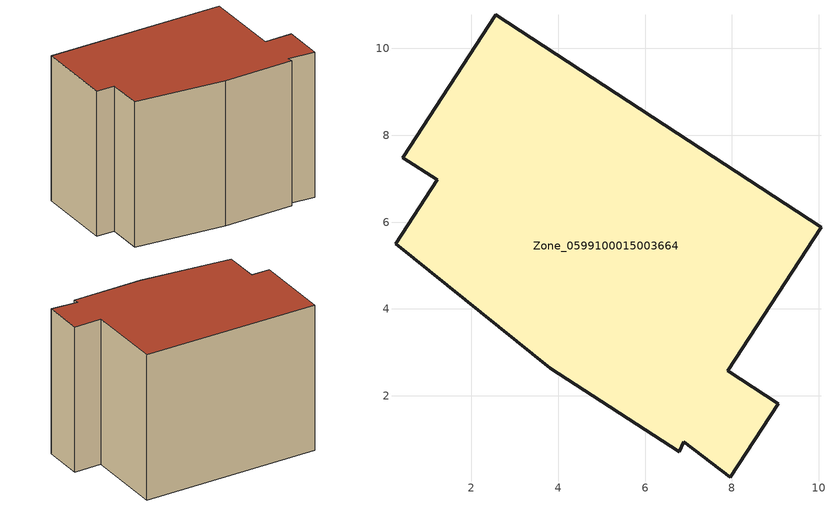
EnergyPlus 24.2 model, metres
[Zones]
Zone_0599100015003664
 floor ground (C_G): 3.82,2.64 0.25,5.5 1.21,6.97 0.42,7.49 2.56,10.78 10.05,5.88 7.9,2.57 9.06,1.82 7.96,0.12 6.89,0.94 6.78,0.71 z0.8
 wall outside (C_F): 0.42,7.49 1.21,6.97 0.25,5.5 3.82,2.64 6.78,0.71 6.89,0.94 7.96,0.12 9.06,1.82 7.9,2.57 10.05,5.88 2.56,10.78 0.42,7.49 z0.8:8.3
 roof outside (C_R): 0.25,5.5 3.82,2.64 6.78,0.71 6.89,0.94 7.96,0.12 9.06,1.82 7.9,2.57 10.05,5.88 2.56,10.78 0.42,7.49 1.21,6.97 z8.3
[BUILDING]
Pand.0599100015003664: North Axis=0; Terrain=City; Loads Convergence Tolerance Value=0.04; Temperature Convergence Tolerance Value=0.4; Solar Distribution=FullExterior; Maximum Number of Warmup Days=25; Minimum Number of Warmup Days=1
[Site:Location]
Rotterdam.The.Hague.AP_ZH_NLD Design_Conditions: Latitude=51.96; Longitude=4.45; Time Zone=1; Elevation=-4.5
[SITE:GROUNDTEMPERATURE:BUILDINGSURFACE]
18, 18, 18, 18, 18, 18, 18, 18, 18, 18, 18, 18
[MATERIAL] Thermal Absorptance=0.9; Solar Absorptance=0.7; Visible Absorptance=0.7
Name | Roughness | Thickness | Conductivity | Density | Specific Heat
G.TC.1965-1974 | MediumSmooth | 0.15 | 0.882353 | 540 | 1210
F.TC.1965-1974 | Rough | 0.3 | 0.697674 | 1920 | 840
R.TC.1965-1974 | MediumRough | 0.2 | 0.232558 | 1500 | 1000
[CONSTRUCTION]
C_G: G.TC.1965-1974
C_F: F.TC.1965-1974
C_R: R.TC.1965-1974
[ZONE]
Zone_0599100015003664: Type=1; Multiplier=1; Ceiling Height=Autocalculate; Volume=Autocalculate; Floor Area=autocalculate; Part of Total Floor Area=Yes
[ZONEINFILTRATION:DESIGNFLOWRATE]
Infil_Zone_0599100015003664: Zone or ZoneList or Space or SpaceList=Zone_0599100015003664; Schedule=AlwaysOn; Design Flow Rate Calculation Method=Flow/Area; Flow Rate per Floor Area=0.003; Constant Term Coefficient=1; Temperature Term Coefficient=0; Velocity Term Coefficient=0; Velocity Squared Term Coefficient=0
[HVACTEMPLATE:ZONE:IDEALLOADSAIRSYSTEM]
Zone_0599100015003664: Maximum Heating Supply Air Temperature=50; Minimum Cooling Supply Air Temperature=13; Maximum Heating Supply Air Humidity Ratio=0.0156; Minimum Cooling Supply Air Humidity Ratio=0.0077; Heating Limit=NoLimit; Cooling Limit=NoLimit; Dehumidification Control Type=ConstantSensibleHeatRatio; Cooling Sensible Heat Ratio=0.7; Dehumidification Setpoint=60; Humidification Control Type=None; Humidification Setpoint=30; Outdoor Air Method=None; Outdoor Air Flow Rate per Person=0.00944; Outdoor Air Flow Rate per Zone Floor Area=0; Outdoor Air Flow Rate per Zone=0; Demand Controlled Ventilation Type=None; Outdoor Air Economizer Type=NoEconomizer; Heat Recovery Type=None; Sensible Heat Recovery Effectiveness=0.7; Latent Heat Recovery Effectiveness=0.65
[ZONECONTROL:THERMOSTAT]
ThermostatControl_Zone_0599100015003664: Zone or ZoneList=Zone_0599100015003664; Control Type Schedule=DualSetpointControlType; Control 1=Thermostat_Zone_0599100015003664; Temperature Difference Between Cutout And Setpoint=0
[THERMOSTATSETPOINT:DUALSETPOINT]
Thermostat_Zone_0599100015003664: Heating Setpoint Temperature Schedule=HeatingSetpoint_Zone_0599100015003664; Cooling Setpoint Temperature Schedule=CoolingSetpoint_Zone_0599100015003664
[SCHEDULE:COMPACT]
HeatingSetpoint_Zone_0599100015003664: Through: 12/31, For: AllDays, Until: 24:00, 21
CoolingSetpoint_Zone_0599100015003664: Through: 12/31, For: AllDays, Until: 24:00, 24
DualSetpointControlType: Through: 12/31, For: AllDays, Until: 24:00, 4
AlwaysOn: Through: 12/31, For: AllDays, Until: 24:00, 1
